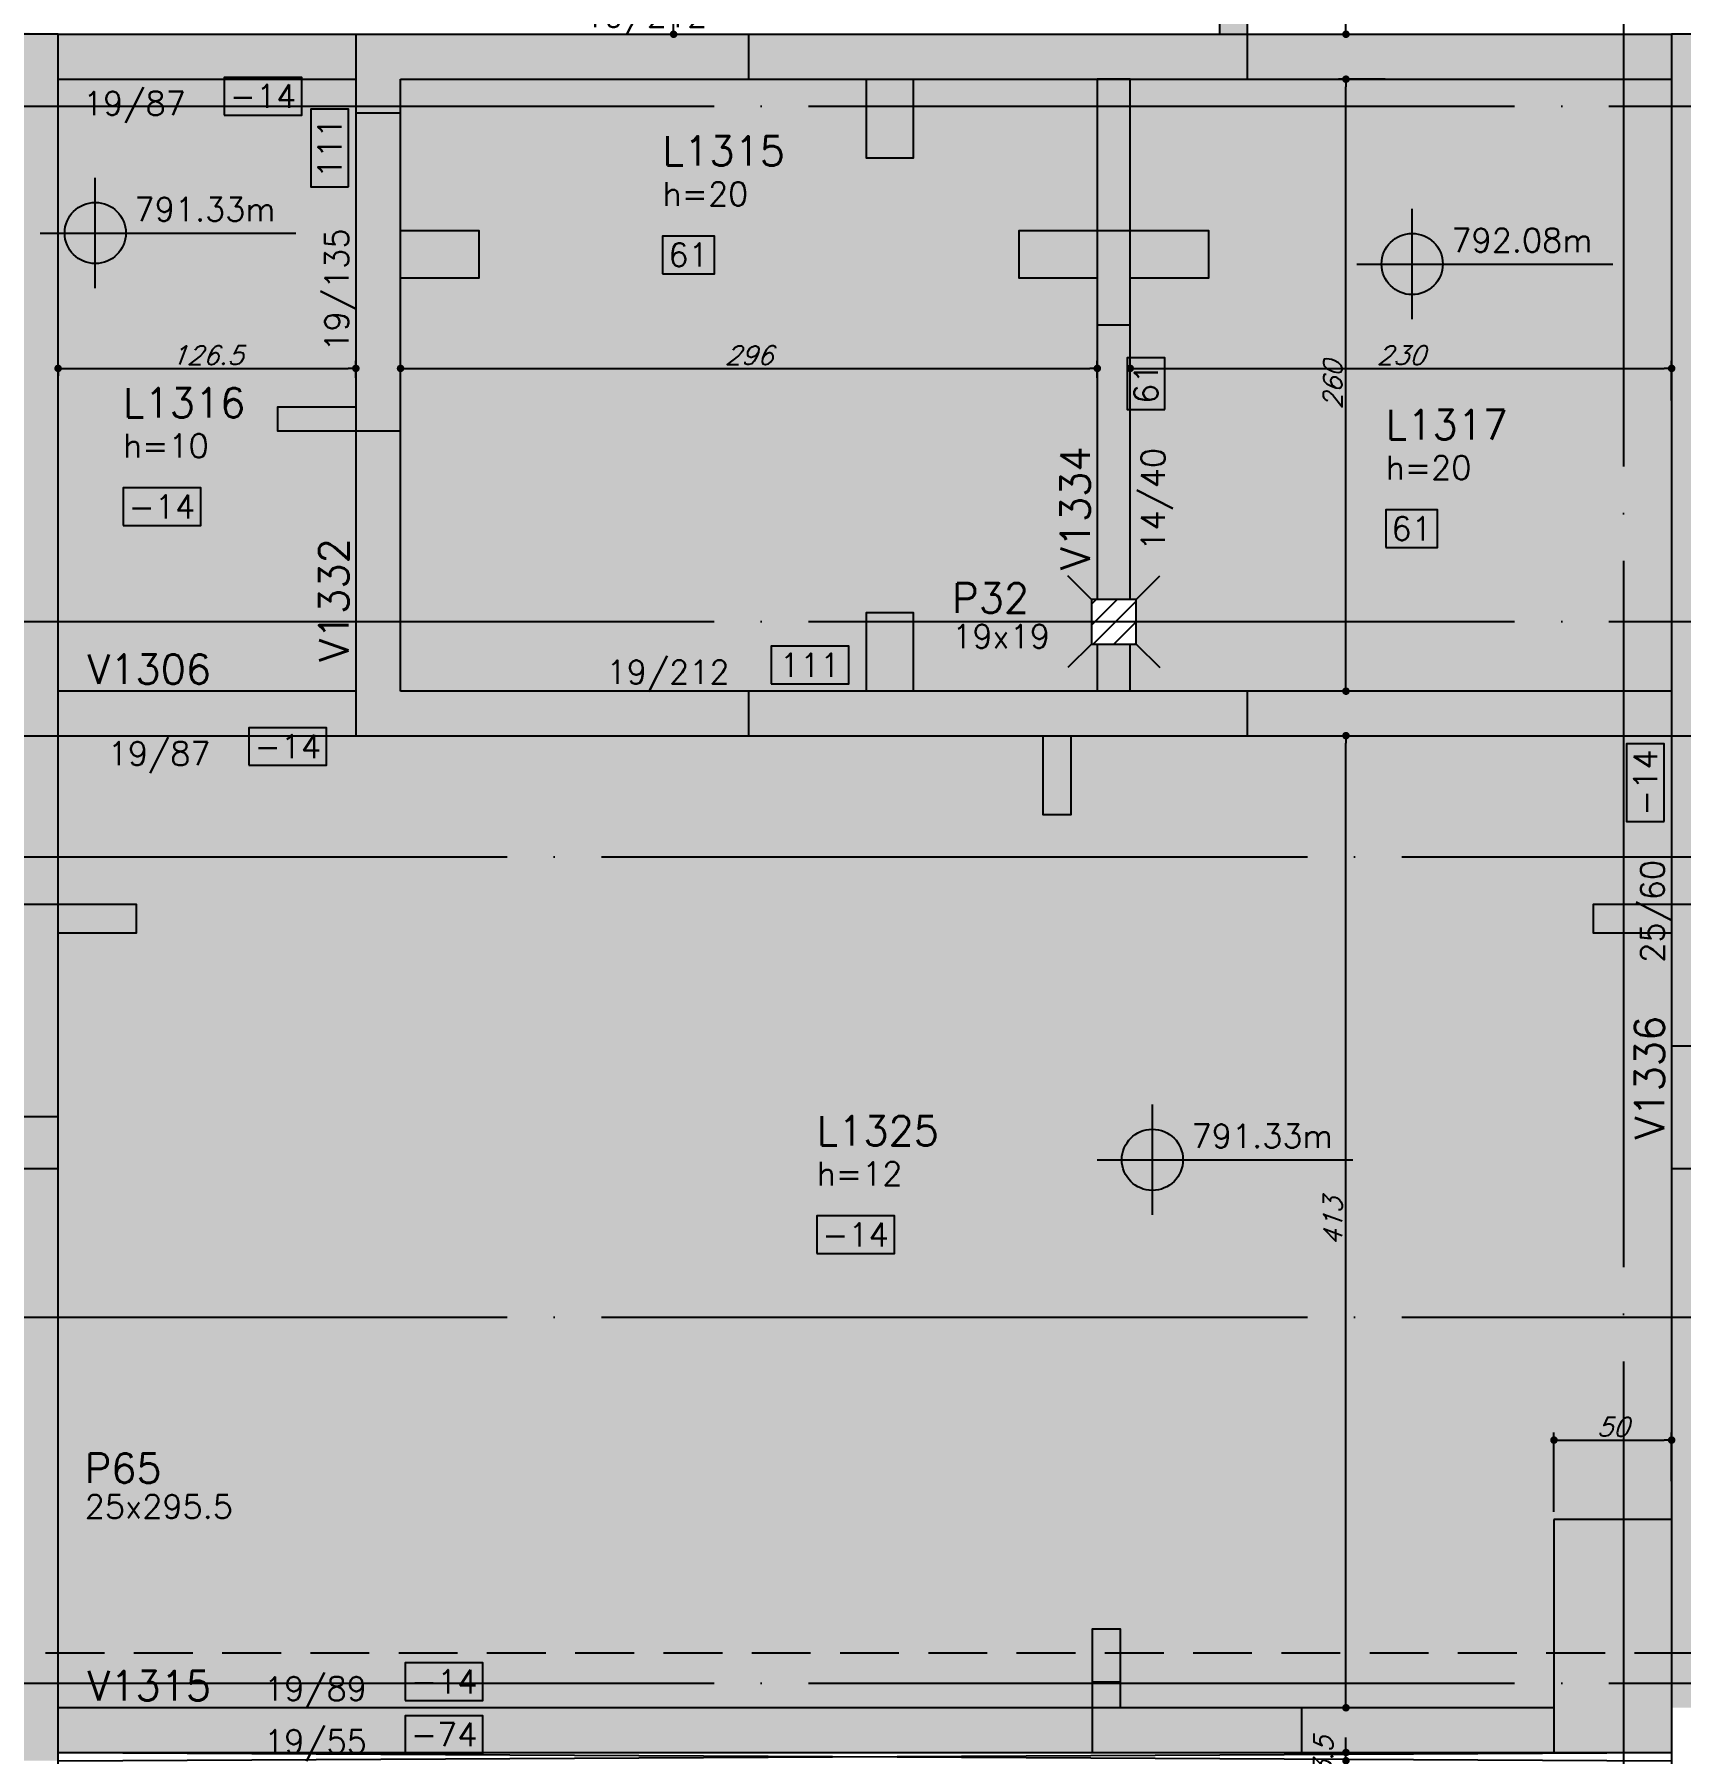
# Model space of a CAD drawing. Extents: x -5051 to 5519, y -2218 to 2282.
# Drawn here: x -1935 to -1235, y 174 to 904 of the extents above; entities that cross this region are included whole.
import ezdxf
from ezdxf.enums import TextEntityAlignment as Align

# ---------------------------------------------------------------- set-up
doc = ezdxf.new("R2010")
doc.units = 0
doc.header["$LTSCALE"] = 50
doc.header["$MEASUREMENT"] = 0
doc.linetypes.add('DASHED', pattern=[0.75, 0.5, -0.25])
doc.linetypes.add('EIXO', pattern=[6.8, 6, -0.4, 0, -0.4])
doc.layers.get('0').update_dxf_attribs({"linetype": 'CONTINUOUS'})
doc.layers.get('DEFPOINTS').update_dxf_attribs({"linetype": 'CONTINUOUS'})
for name, color, linetype in [('F-CORTE', 4, 'CONTINUOUS'), ('F-COTAS', 106, 'CONTINUOUS'), ('F-DESNIVEL-1', 254, 'CONTINUOUS'), ('F-EIXO', 12, 'EIXO'), ('F-LAJES-DIM', 2, 'CONTINUOUS'), ('F-LAJES-NOME', 4, 'CONTINUOUS'), ('F-NÍVEL-PLANTA', 2, 'CONTINUOUS'), ('F-PILARES-DIM', 172, 'CONTINUOUS'), ('F-PILARES-HACH', 174, 'CONTINUOUS'), ('F-PILARES-M', 170, 'CONTINUOUS'), ('F-PILARES-N', 170, 'CONTINUOUS'), ('F-PILARES-NASCE', 4, 'CONTINUOUS'), ('F-PILARES-NOME', 170, 'CONTINUOUS'), ('F-PILARES-S', 170, 'CONTINUOUS'), ('F-SOLIDO-CORTE', 71, 'CONTINUOUS'), ('F-TEXTO', 6, 'CONTINUOUS'), ('F-VIGAS', 3, 'CONTINUOUS'), ('F-VIGAS-DIM', 2, 'CONTINUOUS'), ('F-VIGAS-NOME', 4, 'CONTINUOUS'), ('F-VÃO', 1, 'CONTINUOUS')]:
    doc.layers.add(name, color=color, linetype=linetype)
for name, color, linetype, true_color in [('F-DESNIVEL-2', 7, 'CONTINUOUS', 0xffd1e8), ('F-DESNIVEL-3', 7, 'CONTINUOUS', 0xd5c7ff), ('F-DESNIVEL-6', 7, 'CONTINUOUS', 0xffdebd)]:
    doc.layers.add(name, color=color, linetype=linetype, true_color=true_color)
doc.styles.add('CP-TEXT-INCL', font='simplex.shx', dxfattribs={"oblique": 20})
doc.styles.add('MCP', font='simplex.shx')
doc.styles.add('ROMANS', font='simplex.shx')
doc.dimstyles.new('CP-COTAS-50', dxfattribs={"dimscale": 0.64, "dimtxt": 12.5, "dimasz": 5, "dimexe": 5, "dimexo": 5, "dimgap": 2.5, "dimtad": 1, "dimdec": 1, "dimdsep": 46, "dimtxsty": 'CP-TEXT-INCL', "dimblk1": 'DOT', "dimblk2": 'DOT', "dimsah": 1, "dimcen": 9, "dimclrd": 256, "dimclre": 256, "dimclrt": 256, "dimadec": 0, "dimazin": 0, "dimtfac": 1, "dimtdec": 1, "dimtmove": 2, "dimatfit": 3, "dimldrblk": 'DOT', "dimfxl": 5, "dimtolj": 1, "dimarcsym": 0})

# ---------------------------------------------------------------- blocks, each defined once
blk = doc.blocks.new('*U3')
at = {"layer": 'F-EIXO'}
blk.add_line((0, 0), (7197, 0), dxfattribs=at)
at = {"layer": 'F-TEXTO', "style": 'ROMANS'}
blk.add_attdef('EIXO', text='', height=17.5, dxfattribs=at).set_placement((-28.2072, 0), align=Align.MIDDLE_CENTER)
blk = doc.blocks.new('*U4')
at = {"layer": 'F-EIXO'}
blk.add_line((0, 0), (7285, 0), dxfattribs=at)
at = {"layer": 'F-TEXTO', "style": 'ROMANS'}
blk.add_attdef('EIXO', text='', height=17.5, dxfattribs=at).set_placement((-28.2072, 0), align=Align.MIDDLE_CENTER)
blk = doc.blocks.new('*U7')
at = {"layer": 'F-EIXO'}
blk.add_line((0, 0), (0, -2495.78), dxfattribs=at)
at = {"layer": 'F-TEXTO', "style": 'ROMANS'}
blk.add_attdef('EIXO', text='', height=17.5, rotation=360, dxfattribs=at).set_placement((0, 28.21), align=Align.MIDDLE_CENTER)
blk = doc.blocks.new('*U9')
at = {"layer": 'F-LAJES-DIM', "color": 1}
blk.add_lwpolyline([(0, 0), (33, 0), (33, 16), (0, 16)], close=True, dxfattribs=at)
at = {"layer": 'F-LAJES-DIM', "style": 'MCP'}
blk.add_attdef('DIM', text='', height=10, dxfattribs=at).set_placement((16.5, 8), align=Align.MIDDLE_CENTER)
blk = doc.blocks.new('*U12')
at = {"layer": 'F-VIGAS-DIM', "color": 1}
blk.add_lwpolyline([(0, 0), (33, 0), (33, 16), (0, 16)], close=True, dxfattribs=at)
at = {"layer": 'F-VIGAS-DIM', "style": 'MCP'}
blk.add_attdef('DIM', text='', height=10, dxfattribs=at).set_placement((16.5, 8), align=Align.MIDDLE_CENTER)
blk = doc.blocks.new('Nível - Planta')
at = {"layer": 'F-NÍVEL-PLANTA'}
h = blk.add_hatch(color=71, dxfattribs=at)
h.paths.add_polyline_path([(0, 0), (0, 0.26, 0.414214), (-0.26, 0)])
h.paths.add_polyline_path([(0.26, 0), (0, 0), (0, -0.26, 0.414214)])
for p, q in [((0, -0.469), (0, 0.469)), ((-0.469, 0), (1.704, 0))]:
    blk.add_line(p, q, dxfattribs=at)
blk.add_circle((0, 0), 0.26, dxfattribs=at)
at = {"layer": 'F-TEXTO', "color": 3, "style": 'MCP'}
blk.add_attdef('NÍVEL', (0.333, 0.102), '', height=0.2, dxfattribs=at)
blk = doc.blocks.new('_DOT')
at = {"color": 0, "linetype": 'ByBlock'}
blk.add_line((-0.5, 0), (-1, 0), dxfattribs=at)
at = {"color": 0, "linetype": 'ByBlock', "const_width": 0.5}
blk.add_lwpolyline([(-0.25, 0, 1), (0.25, 0, 1)], format="xyb", close=True, dxfattribs=at)
blk = doc.blocks.new('*D83')
at = {"layer": 'DEFPOINTS', "color": 0, "linetype": 'Continuous', "transparency": 16777216}
for p in [(-1377.36, 174.5), (-1377.36, 174.5), (-1377.36, 171)]:
    blk.add_point(p, dxfattribs=at)
at = {"layer": 'F-COTAS', "linetype": 'Continuous', "lineweight": -2, "transparency": 16777216}
for p, q in [((-1377.36, 177.7), (-1377.36, 180.9)), ((-1377.36, 171), (-1377.36, 174.5)), ((-1377.36, 167.8), (-1377.36, 164.6))]:
    blk.add_line(p, q, dxfattribs=at)
at = {"layer": 'F-COTAS', "linetype": 'Continuous', "lineweight": -2, "transparency": 16777216, "xscale": 3.2, "yscale": 3.2, "zscale": 3.2}
for p, rotation in [((-1377.36, 174.5), 270), ((-1377.36, 171), 90)]:
    blk.add_blockref('_DOT', p, dxfattribs=dict(at, rotation=rotation))
at = {"layer": 'F-COTAS', "linetype": 'Continuous', "transparency": 16777216, "insert": (-1386.96, 172.75), "char_height": 8, "attachment_point": 5, "rotation": 90, "style": 'CP-TEXT-INCL'}
blk.add_mtext('\\A1;3.5', dxfattribs=at)
blk = doc.blocks.new('*D84')
at = {"layer": 'DEFPOINTS', "color": 0, "linetype": 'Continuous', "transparency": 16777216}
for p in [(-1377.36, 606.5), (-1377.36, 606.5), (-1377.36, 193.5)]:
    blk.add_point(p, dxfattribs=at)
at = {"layer": 'F-COTAS', "linetype": 'Continuous', "lineweight": -2, "transparency": 16777216}
blk.add_line((-1377.36, 196.7), (-1377.36, 603.3), dxfattribs=at)
at = {"layer": 'F-COTAS', "linetype": 'Continuous', "lineweight": -2, "transparency": 16777216, "xscale": 3.2, "yscale": 3.2, "zscale": 3.2}
for p, rotation in [((-1377.36, 606.5), 90), ((-1377.36, 193.5), 270)]:
    blk.add_blockref('_DOT', p, dxfattribs=dict(at, rotation=rotation))
at = {"layer": 'F-COTAS', "linetype": 'Continuous', "transparency": 16777216, "insert": (-1382.96, 400), "char_height": 8, "attachment_point": 5, "rotation": 90, "style": 'CP-TEXT-INCL'}
blk.add_mtext('\\A1;413', dxfattribs=at)
blk = doc.blocks.new('*D85')
at = {"layer": 'DEFPOINTS', "color": 0, "linetype": 'Continuous', "transparency": 16777216}
for p in [(-1377.36, 1333.5), (-1377.36, 1333.5), (-1377.36, 904.5)]:
    blk.add_point(p, dxfattribs=at)
at = {"layer": 'F-COTAS', "linetype": 'Continuous', "lineweight": -2, "transparency": 16777216}
blk.add_line((-1377.36, 907.7), (-1377.36, 1330.3), dxfattribs=at)
at = {"layer": 'F-COTAS', "linetype": 'Continuous', "lineweight": -2, "transparency": 16777216, "xscale": 3.2, "yscale": 3.2, "zscale": 3.2}
for p, rotation in [((-1377.36, 1333.5), 90), ((-1377.36, 904.5), 270)]:
    blk.add_blockref('_DOT', p, dxfattribs=dict(at, rotation=rotation))
at = {"layer": 'F-COTAS', "linetype": 'Continuous', "transparency": 16777216, "insert": (-1382.96, 1119), "char_height": 8, "attachment_point": 5, "rotation": 90, "style": 'CP-TEXT-INCL'}
blk.add_mtext('\\A1;429', dxfattribs=at)
blk = doc.blocks.new('*D88')
at = {"layer": 'DEFPOINTS', "color": 0, "linetype": 'Continuous', "transparency": 16777216}
for p in [(-1663, 1324.5), (-1663, 1324.5), (-1663, 904.5)]:
    blk.add_point(p, dxfattribs=at)
at = {"layer": 'F-COTAS', "linetype": 'Continuous', "lineweight": -2, "transparency": 16777216}
blk.add_line((-1663, 907.7), (-1663, 1321.3), dxfattribs=at)
at = {"layer": 'F-COTAS', "linetype": 'Continuous', "lineweight": -2, "transparency": 16777216, "xscale": 3.2, "yscale": 3.2, "zscale": 3.2}
for p, rotation in [((-1663, 1324.5), 90), ((-1663, 904.5), 270)]:
    blk.add_blockref('_DOT', p, dxfattribs=dict(at, rotation=rotation))
at = {"layer": 'F-COTAS', "linetype": 'Continuous', "transparency": 16777216, "insert": (-1668.6, 1114.5), "char_height": 8, "attachment_point": 5, "rotation": 90, "style": 'CP-TEXT-INCL'}
blk.add_mtext('\\A1;420', dxfattribs=at)
blk = doc.blocks.new('*D201')
at = {"layer": 'DEFPOINTS', "color": 0, "linetype": 'Continuous', "transparency": 16777216}
for p in [(-1239, 307.22), (-1239, 286.57), (-1288.99, 273.56)]:
    blk.add_point(p, dxfattribs=at)
at = {"layer": 'F-COTAS', "linetype": 'Continuous', "lineweight": -2, "transparency": 16777216}
for p, q in [((-1288.99, 276.76), (-1288.99, 310.42)), ((-1285.79, 307.22), (-1242.2, 307.22)), ((-1239, 289.77), (-1239, 310.42))]:
    blk.add_line(p, q, dxfattribs=at)
at = {"layer": 'F-COTAS', "linetype": 'Continuous', "lineweight": -2, "transparency": 16777216, "xscale": 3.2, "yscale": 3.2, "zscale": 3.2, "rotation": 180}
blk.add_blockref('_DOT', (-1288.99, 307.22), dxfattribs=at)
at = {"layer": 'F-COTAS', "linetype": 'Continuous', "lineweight": -2, "transparency": 16777216, "xscale": 3.2, "yscale": 3.2, "zscale": 3.2}
blk.add_blockref('_DOT', (-1239, 307.22), dxfattribs=at)
at = {"layer": 'F-COTAS', "linetype": 'Continuous', "transparency": 16777216, "insert": (-1264, 312.82), "char_height": 8, "attachment_point": 5, "style": 'CP-TEXT-INCL'}
blk.add_mtext('\\A1;50', dxfattribs=at)
blk = doc.blocks.new('*U10')
at = {"layer": 'F-LAJES-DIM', "color": 1}
blk.add_lwpolyline([(0, 0), (22, 0), (22, 16), (0, 16)], close=True, dxfattribs=at)
at = {"layer": 'F-LAJES-DIM', "style": 'MCP'}
blk.add_attdef('DIM', text='', height=10, dxfattribs=at).set_placement((11, 8), align=Align.MIDDLE_CENTER)
blk = doc.blocks.new('*U13')
at = {"layer": 'F-VIGAS-DIM', "color": 1}
blk.add_lwpolyline([(0, 0), (22, 0), (22, 16), (0, 16)], close=True, dxfattribs=at)
at = {"layer": 'F-VIGAS-DIM', "style": 'MCP'}
blk.add_attdef('DIM', text='', height=10, dxfattribs=at).set_placement((11, 8), align=Align.MIDDLE_CENTER)
blk = doc.blocks.new('*D276')
at = {"layer": 'DEFPOINTS', "color": 0, "linetype": 'Continuous', "transparency": 16777216}
for p in [(-1377.36, 885.4), (-1357.55, 885.4), (-1357.55, 625.4)]:
    blk.add_point(p, dxfattribs=at)
at = {"layer": 'F-COTAS', "linetype": 'Continuous', "lineweight": -2, "transparency": 16777216}
for p, q in [((-1360.75, 885.4), (-1380.56, 885.4)), ((-1377.36, 628.6), (-1377.36, 882.2)), ((-1360.75, 625.4), (-1380.56, 625.4))]:
    blk.add_line(p, q, dxfattribs=at)
at = {"layer": 'F-COTAS', "linetype": 'Continuous', "lineweight": -2, "transparency": 16777216, "xscale": 3.2, "yscale": 3.2, "zscale": 3.2}
for p, rotation in [((-1377.36, 885.4), 90), ((-1377.36, 625.4), 270)]:
    blk.add_blockref('_DOT', p, dxfattribs=dict(at, rotation=rotation))
at = {"layer": 'F-COTAS', "linetype": 'Continuous', "transparency": 16777216, "insert": (-1382.96, 755.4), "char_height": 8, "attachment_point": 5, "rotation": 90, "style": 'CP-TEXT-INCL'}
blk.add_mtext('\\A1;260', dxfattribs=at)
blk = doc.blocks.new('*D277')
at = {"layer": 'DEFPOINTS', "color": 0, "linetype": 'Continuous', "transparency": 16777216}
for p in [(-1924.5, 764.75), (-1798, 762.54), (-1798, 755.37)]:
    blk.add_point(p, dxfattribs=at)
at = {"layer": 'F-COTAS', "linetype": 'Continuous', "lineweight": -2, "transparency": 16777216}
for p, q in [((-1924.5, 761.55), (-1924.5, 759.34)), ((-1921.3, 762.54), (-1801.2, 762.54)), ((-1798, 758.57), (-1798, 765.74))]:
    blk.add_line(p, q, dxfattribs=at)
at = {"layer": 'F-COTAS', "linetype": 'Continuous', "lineweight": -2, "transparency": 16777216, "xscale": 3.2, "yscale": 3.2, "zscale": 3.2, "rotation": 180}
blk.add_blockref('_DOT', (-1924.5, 762.54), dxfattribs=at)
at = {"layer": 'F-COTAS', "linetype": 'Continuous', "lineweight": -2, "transparency": 16777216, "xscale": 3.2, "yscale": 3.2, "zscale": 3.2}
blk.add_blockref('_DOT', (-1798, 762.54), dxfattribs=at)
at = {"layer": 'F-COTAS', "linetype": 'Continuous', "transparency": 16777216, "insert": (-1861.25, 768.14), "char_height": 8, "attachment_point": 5, "style": 'CP-TEXT-INCL'}
blk.add_mtext('\\A1;126.5', dxfattribs=at)
blk = doc.blocks.new('*D278')
at = {"layer": 'DEFPOINTS', "color": 0, "linetype": 'Continuous', "transparency": 16777216}
for p in [(-1483, 762.54), (-1779, 755.4), (-1483, 755.4)]:
    blk.add_point(p, dxfattribs=at)
at = {"layer": 'F-COTAS', "linetype": 'Continuous', "lineweight": -2, "transparency": 16777216}
for p, q in [((-1779, 758.6), (-1779, 765.74)), ((-1775.8, 762.54), (-1486.2, 762.54)), ((-1483, 758.6), (-1483, 765.74))]:
    blk.add_line(p, q, dxfattribs=at)
at = {"layer": 'F-COTAS', "linetype": 'Continuous', "lineweight": -2, "transparency": 16777216, "xscale": 3.2, "yscale": 3.2, "zscale": 3.2, "rotation": 180}
blk.add_blockref('_DOT', (-1779, 762.54), dxfattribs=at)
at = {"layer": 'F-COTAS', "linetype": 'Continuous', "lineweight": -2, "transparency": 16777216, "xscale": 3.2, "yscale": 3.2, "zscale": 3.2}
blk.add_blockref('_DOT', (-1483, 762.54), dxfattribs=at)
at = {"layer": 'F-COTAS', "linetype": 'Continuous', "transparency": 16777216, "insert": (-1631, 768.14), "char_height": 8, "attachment_point": 5, "style": 'CP-TEXT-INCL'}
blk.add_mtext('\\A1;296', dxfattribs=at)
blk = doc.blocks.new('*D279')
at = {"layer": 'DEFPOINTS', "color": 0, "linetype": 'Continuous', "transparency": 16777216}
for p in [(-1239, 762.54), (-1469, 745.65), (-1239, 745.65)]:
    blk.add_point(p, dxfattribs=at)
at = {"layer": 'F-COTAS', "linetype": 'Continuous', "lineweight": -2, "transparency": 16777216}
for p, q in [((-1469, 748.85), (-1469, 765.74)), ((-1465.8, 762.54), (-1242.2, 762.54)), ((-1239, 748.85), (-1239, 765.74))]:
    blk.add_line(p, q, dxfattribs=at)
at = {"layer": 'F-COTAS', "linetype": 'Continuous', "lineweight": -2, "transparency": 16777216, "xscale": 3.2, "yscale": 3.2, "zscale": 3.2, "rotation": 180}
blk.add_blockref('_DOT', (-1469, 762.54), dxfattribs=at)
at = {"layer": 'F-COTAS', "linetype": 'Continuous', "lineweight": -2, "transparency": 16777216, "xscale": 3.2, "yscale": 3.2, "zscale": 3.2}
blk.add_blockref('_DOT', (-1239, 762.54), dxfattribs=at)
at = {"layer": 'F-COTAS', "linetype": 'Continuous', "transparency": 16777216, "insert": (-1354, 768.14), "char_height": 8, "attachment_point": 5, "style": 'CP-TEXT-INCL'}
blk.add_mtext('\\A1;230', dxfattribs=at)

msp = doc.modelspace()

# ---------------------------------------------------------------- hatches: boundary and pattern name
at = {"layer": 'F-DESNIVEL-3', "linetype": 'Continuous'}
h = msp.add_hatch(color=256, dxfattribs=at)
h.paths.add_polyline_path([(-1949.5, 127), (-1924.5, 127), (-1924.5, 422.5), (-1949.5, 422.5)], flags=16)
h.paths.add_polyline_path([(-1949.5, 131), (-1924.5, 131), (-1924.5, 171), (-1949.5, 171)], flags=0)
at = {"layer": 'F-DESNIVEL-6', "linetype": 'Continuous'}
h = msp.add_hatch(color=256, dxfattribs=at)
h.paths.add_polyline_path([(-1239, 127), (-1214, 127), (-1214, 422.5), (-1239, 422.5)], flags=16)
h.paths.add_polyline_path([(-1239, 153.5), (-1214, 153.5), (-1214, 193.5), (-1239, 193.5)], flags=0)
h.paths.add_polyline_path([(-1217, 194.5), (-1214, 194.5), (-1214, 213.5), (-1217, 213.5)], flags=0)
at = {"layer": 'F-PILARES-HACH', "linetype": 'Continuous'}
h = msp.add_hatch(dxfattribs=at)
h.set_pattern_fill('ANSI31', color=256, scale=50, style=0)
h.paths.add_polyline_path([(-1485.5, 645.4), (-1466.5, 645.4), (-1466.5, 664.4), (-1485.5, 664.4)])
at = {"layer": 'F-SOLIDO-CORTE', "linetype": 'Continuous'}
for points in [[(-1631.158, 885.4), (-1581.158, 885.4), (-1581.158, 852.05), (-1561.158, 852.05), (-1561.158, 885.4), (-1419.158, 885.4), (-1419.158, 937.75), (-1431.158, 937.75), (-1431.158, 904.4), (-1631.158, 904.4)], [(-1798, 871.009), (-1798, 746.009), (-1831.35, 746.009), (-1831.35, 736.009), (-1779, 736.009), (-1779, 801.009), (-1745.65, 801.009), (-1745.65, 821.009), (-1779, 821.009), (-1779, 871.009)], [(-1483, 781.009), (-1469, 781.009), (-1469, 801.009), (-1435.65, 801.009), (-1435.65, 821.009), (-1483, 821.009), (-1516.35, 821.009), (-1516.35, 801.009), (-1483, 801.009)], [(-1631.158, 606.4), (-1506.158, 606.4), (-1506.158, 573.05), (-1494.158, 573.05), (-1494.158, 606.4), (-1419.158, 606.4), (-1419.158, 625.4), (-1561.158, 625.4), (-1561.158, 658.75), (-1581.158, 658.75), (-1581.158, 625.4), (-1631.158, 625.4)], [(-1949.5, 534.769), (-1949.5, 459.769), (-1982.85, 459.769), (-1982.85, 444.769), (-1924.5, 444.769), (-1924.5, 522.769), (-1891.15, 522.769), (-1891.15, 534.769)], [(-1239, 474.769), (-1214, 474.769), (-1214, 522.769), (-1180.65, 522.769), (-1180.65, 534.769), (-1239, 534.769), (-1272.35, 534.769), (-1272.35, 522.769), (-1239, 522.769)], [(-1485.12, 174.5), (-1396.12, 174.5), (-1396.12, 193.5), (-1473.12, 193.5), (-1473.12, 226.85), (-1485.12, 226.85)], [(-1485.12, 174.5), (-1396.12, 174.5), (-1396.12, 193.5), (-1473.12, 193.5), (-1473.12, 204.35), (-1485.12, 204.35)]]:
    msp.add_hatch(color=256, dxfattribs=at).paths.add_polyline_path(points, flags=16)

# ---------------------------------------------------------------- linework, layer by layer
at = {"color": 4, "linetype": 'DASHED'}
msp.add_lwpolyline([(-3279.785, 216.785), (-828.215, 216.785, -0.4142136), (-728.215, 116.785), (-728.215, -155.285, -0.4142136), (-828.215, -255.285), (-3279.785, -255.285, -0.4142136), (-3379.785, -155.285), (-3379.785, 116.785, -0.4142136)], format="xyb", close=True, dxfattribs=at)
at = {"layer": 'F-CORTE', "linetype": 'Continuous'}
for points in [[(-1431.158, 937.75), (-1431.158, 904.4), (-1631.158, 904.4), (-1631.158, 885.4), (-1581.158, 885.4), (-1581.158, 852.05)], [(-1561.158, 852.05), (-1561.158, 885.4), (-1419.158, 885.4), (-1419.158, 937.75)], [(-1745.65, 821.009), (-1779, 821.009), (-1779, 871.009), (-1798, 871.009), (-1798, 746.009), (-1831.35, 746.009)], [(-1435.65, 821.009), (-1483, 821.009), (-1516.35, 821.009)], [(-1831.35, 736.009), (-1779, 736.009), (-1779, 801.009), (-1745.65, 801.009)], [(-1516.35, 801.009), (-1483, 801.009), (-1483, 781.009), (-1469, 781.009), (-1469, 801.009), (-1435.65, 801.009)], [(-1581.158, 658.75), (-1581.158, 625.4), (-1631.158, 625.4), (-1631.158, 606.4), (-1506.158, 606.4), (-1506.158, 573.05)], [(-1494.158, 573.05), (-1494.158, 606.4), (-1419.158, 606.4), (-1419.158, 625.4), (-1561.158, 625.4), (-1561.158, 658.75)], [(-1891.15, 534.769), (-1949.5, 534.769), (-1949.5, 459.769), (-1982.85, 459.769)], [(-1180.65, 534.769), (-1239, 534.769), (-1272.35, 534.769)], [(-1982.85, 444.769), (-1924.5, 444.769), (-1924.5, 522.769), (-1891.15, 522.769)], [(-1272.35, 522.769), (-1239, 522.769), (-1239, 474.769), (-1214, 474.769), (-1214, 522.769), (-1180.65, 522.769)], [(-1485.12, 226.85), (-1485.12, 174.5), (-1396.12, 174.5), (-1396.12, 193.5), (-1473.12, 193.5), (-1473.12, 226.85)], [(-1485.12, 204.35), (-1485.12, 174.5), (-1396.12, 174.5), (-1396.12, 193.5), (-1473.12, 193.5), (-1473.12, 204.35)]]:
    msp.add_lwpolyline(points, dxfattribs=at)
at = {"layer": 'F-DESNIVEL-1'}
for points in [[(-1798, 885.4), (-1595.5, 885.4), (-1595.5, 904.4)], [(-1798, 885.4), (-1595.5, 904.4), (-1798, 904.4)], [(-1798, 885.4), (-1798, 904.4), (-1798, 885.4)], [(-1595.5, 885.4), (-1476, 885.4), (-1476, 904.4)], [(-1595.5, 885.4), (-1476, 904.4), (-1595.5, 904.4)], [(-1595.5, 885.4), (-1595.5, 904.4), (-1595.5, 885.4)], [(-1476, 885.4), (-1239.1, 885.4), (-1239.1, 904.4)], [(-1476, 885.4), (-1239.1, 904.4), (-1476, 904.4)], [(-1476, 885.4), (-1476, 904.4), (-1476, 885.4)], [(-1779, 625.4), (-1779, 885.4), (-1798, 885.4)], [(-1779, 625.4), (-1798, 885.4), (-1798, 625.4)], [(-1798, 606.4), (-1476, 606.4), (-1476, 625.4)], [(-1798, 606.4), (-1476, 625.4), (-1798, 625.4)], [(-1798, 606.4), (-1798, 625.4), (-1798, 606.4)], [(-1779, 625.4), (-1798, 625.4), (-1779, 625.4)], [(-1476, 606.4), (-1239.1, 606.4), (-1239.1, 625.4)], [(-1476, 606.4), (-1239.1, 625.4), (-1476, 625.4)], [(-1476, 606.4), (-1476, 625.4), (-1476, 606.4)]]:
    msp.add_solid(points, dxfattribs=at)
at = {"layer": 'F-DESNIVEL-2'}
for points in [[(-1779, 625.4), (-1483, 625.4), (-1779, 885.4)], [(-1779, 625.4), (-1779, 885.4), (-1779, 625.4)], [(-1483, 625.4), (-1595.5, 885.4), (-1779, 885.4)], [(-1483, 625.4), (-1779, 885.4), (-1483, 625.4)], [(-1483, 885.4), (-1595.5, 885.4), (-1485.5, 664.4)], [(-1485.5, 664.4), (-1595.5, 885.4), (-1485.5, 645.4)], [(-1595.5, 885.4), (-1483, 625.4), (-1485.5, 645.4)], [(-1595.5, 885.4), (-1485.5, 645.4), (-1595.5, 885.4)], [(-1483, 664.4), (-1483, 885.4), (-1485.5, 664.4)], [(-1483, 885.4), (-1485.5, 664.4), (-1483, 885.4)], [(-1469, 664.4), (-1469, 885.4), (-1483, 885.4)], [(-1469, 664.4), (-1483, 885.4), (-1483, 664.4)], [(-1466.5, 664.4), (-1239, 885.4), (-1469, 885.4)], [(-1466.5, 664.4), (-1469, 885.4), (-1466.5, 664.4)], [(-1469, 885.4), (-1469, 664.4), (-1466.5, 664.4)], [(-1469, 885.4), (-1466.5, 664.4), (-1469, 885.4)], [(-1239, 625.4), (-1239, 885.4), (-1466.5, 664.4)], [(-1483, 664.4), (-1485.5, 664.4), (-1483, 664.4)], [(-1485.5, 664.4), (-1485.5, 645.4), (-1485.5, 664.4)], [(-1469, 664.4), (-1483, 664.4), (-1469, 664.4)], [(-1466.5, 645.4), (-1239, 625.4), (-1466.5, 664.4)], [(-1466.5, 645.4), (-1466.5, 664.4), (-1466.5, 645.4)], [(-1239, 625.4), (-1466.5, 664.4), (-1239, 625.4)], [(-1485.5, 645.4), (-1483, 625.4), (-1483, 645.4)], [(-1485.5, 645.4), (-1483, 645.4), (-1485.5, 645.4)], [(-1469, 625.4), (-1469, 645.4), (-1483, 645.4)], [(-1469, 625.4), (-1483, 645.4), (-1483, 625.4)], [(-1469, 645.4), (-1469, 625.4), (-1466.5, 645.4)], [(-1469, 645.4), (-1466.5, 645.4), (-1469, 645.4)], [(-1469, 625.4), (-1239, 625.4), (-1466.5, 645.4)], [(-1469, 625.4), (-1466.5, 645.4), (-1469, 625.4)], [(-1469, 625.4), (-1483, 625.4), (-1469, 625.4)]]:
    msp.add_solid(points, dxfattribs=at)
at = {"layer": 'F-DESNIVEL-2', "linetype": 'Continuous'}
msp.add_solid([(-1239, 885.5), (-1239, 625.5), (-1239, 885.5)], dxfattribs=at)
at = {"layer": 'F-DESNIVEL-3', "linetype": 'Continuous'}
for points in [[(-1924.4, 904.4), (-1949.427, 905.859), (-1924.5, 606.5), (-1949.5, 606.5)], [(-1214, 904.5), (-1239, 904.4), (-1214, 606.4), (-1242.125, 603)], [(-1949.5, 422.6), (-1924.5, 422.6), (-1924.5, 606.4)], [(-1949.5, 422.6), (-1924.5, 606.4), (-1949.5, 606.4)], [(-1788.5, 606.5), (-1924.5, 606.5), (-1289, 193.5)], [(-1924.5, 606.5), (-1924.5, 422.5), (-1289, 193.5)], [(-1924.5, 606.5), (-1289, 193.5), (-1924.5, 606.5)], [(-1788.5, 606.5), (-1289, 193.5), (-1476, 606.5)], [(-1788.5, 606.5), (-1289, 193.5), (-1788.5, 606.5)], [(-1289, 193.5), (-1289, 273.5), (-1476, 606.5)], [(-1289, 193.5), (-1476, 606.5), (-1289, 193.5)], [(-1476, 606.5), (-1289, 273.5), (-1239, 606.5)], [(-1289, 273.5), (-1239, 273.5), (-1239, 606.5)], [(-1289, 273.5), (-1239, 606.5), (-1289, 273.5)], [(-1239, 606.5), (-1239, 273.5), (-1239, 422.5)], [(-1239, 606.5), (-1239, 422.5), (-1239, 606.5)], [(-1239, 422.6), (-1214, 422.6), (-1214, 606.4)], [(-1239, 422.6), (-1214, 606.4), (-1239, 606.4)], [(-1239, 422.6), (-1239, 606.4), (-1239, 422.6)], [(-1924.5, 422.5), (-1924.5, 193.5), (-1289, 193.5)], [(-1924.5, 422.5), (-1289, 193.5), (-1924.5, 422.5)], [(-1289, 174.5), (-1239.1, 174.5), (-1239.1, 273.5)], [(-1289, 174.5), (-1239.1, 273.5), (-1289, 273.5)], [(-1289, 174.5), (-1289, 273.5), (-1289, 174.5)], [(-1924.4, 193.5), (-1924.4, 174.5), (-1239.1, 174.5)], [(-1924.4, 193.5), (-1239.1, 174.5), (-1239.1, 193.5)], [(-1924.4, 193.5), (-1239.1, 193.5), (-1924.4, 193.5)]]:
    msp.add_solid(points, dxfattribs=at)
at = {"layer": 'F-DESNIVEL-3'}
for points in [[(-1798, 885.4), (-1798, 904.4), (-1924.4, 904.4)], [(-1798, 885.4), (-1924.4, 904.4), (-1924.4, 885.4)], [(-1586, 904.4), (-1605, 904.4), (-1586, 904.4)], [(-1798, 885.4), (-1924.5, 885.4), (-1924.5, 625.4)], [(-1798, 885.4), (-1924.5, 625.4), (-1798, 885.4)], [(-1798, 885.4), (-1924.5, 625.4), (-1798, 625.4)], [(-1788.5, 885.4), (-1924.4, 885.4), (-1788.5, 885.4)], [(-1798, 885.4), (-1798, 625.4), (-1798, 885.4)], [(-1798, 606.4), (-1798, 625.4), (-1924.4, 625.4)], [(-1798, 606.4), (-1924.4, 625.4), (-1924.4, 606.4)], [(-1788.5, 606.4), (-1924.4, 606.4), (-1788.5, 606.4)], [(-1788.5, 606.4), (-1476, 606.4), (-1788.5, 606.4)], [(-1476, 606.4), (-1239, 606.4), (-1476, 606.4)]]:
    msp.add_solid(points, dxfattribs=at)
at = {"layer": 'F-PILARES-M', "linetype": 'Continuous'}
for points in [[(-1949.5, 127), (-1924.5, 127), (-1924.5, 422.5), (-1949.5, 422.5), (-1949.5, 127)], [(-1239, 127), (-1214, 127), (-1214, 422.5), (-1239, 422.5), (-1239, 127)]]:
    msp.add_lwpolyline(points, dxfattribs=at)
at = {"layer": 'F-PILARES-N'}
msp.add_lwpolyline([(-1485.5, 645.4), (-1466.5, 645.4), (-1466.5, 664.4), (-1485.5, 664.4), (-1485.5, 645.4)], dxfattribs=at)
at = {"layer": 'F-PILARES-NASCE'}
for p, q in [((-1485.5, 664.4), (-1495.5, 674.4)), ((-1466.5, 664.4), (-1456.5, 674.4)), ((-1485.5, 645.4), (-1495.5, 635.4)), ((-1466.5, 645.4), (-1456.5, 635.4))]:
    msp.add_line(p, q, dxfattribs=at)
at = {"layer": 'F-PILARES-S', "linetype": 'Continuous'}
for points in [[(-1949.5, 606.5), (-1924.5, 606.5), (-1924.5, 904.5), (-1949.5, 904.5), (-1949.5, 606.5)], [(-1239, 606.5), (-1214, 606.5), (-1214, 904.5), (-1239, 904.5), (-1239, 606.5)]]:
    msp.add_lwpolyline(points, dxfattribs=at)
at = {"layer": 'F-SOLIDO-CORTE'}
for points in [[(-1631.158, 885.4), (-1581.158, 885.4), (-1581.158, 852.05), (-1561.158, 852.05), (-1561.158, 885.4), (-1419.158, 885.4), (-1419.158, 937.75), (-1431.158, 937.75), (-1431.158, 904.4), (-1631.158, 904.4), (-1631.158, 885.4)], [(-1798, 871.009), (-1798, 746.009), (-1831.35, 746.009), (-1831.35, 736.009), (-1779, 736.009), (-1779, 801.009), (-1745.65, 801.009), (-1745.65, 821.009), (-1779, 821.009), (-1779, 871.009), (-1798, 871.009)], [(-1483, 781.009), (-1469, 781.009), (-1469, 801.009), (-1435.65, 801.009), (-1435.65, 821.009), (-1483, 821.009), (-1516.35, 821.009), (-1516.35, 801.009), (-1483, 801.009), (-1483, 781.009)], [(-1631.158, 606.4), (-1506.158, 606.4), (-1506.158, 573.05), (-1494.158, 573.05), (-1494.158, 606.4), (-1419.158, 606.4), (-1419.158, 625.4), (-1561.158, 625.4), (-1561.158, 658.75), (-1581.158, 658.75), (-1581.158, 625.4), (-1631.158, 625.4), (-1631.158, 606.4)]]:
    msp.add_lwpolyline(points, dxfattribs=at)
at = {"layer": 'F-SOLIDO-CORTE', "linetype": 'Continuous'}
for points in [[(-1949.5, 534.769), (-1949.5, 459.769), (-1982.85, 459.769), (-1982.85, 444.769), (-1924.5, 444.769), (-1924.5, 522.769), (-1891.15, 522.769), (-1891.15, 534.769), (-1949.5, 534.769)], [(-1239, 474.769), (-1214, 474.769), (-1214, 522.769), (-1180.65, 522.769), (-1180.65, 534.769), (-1239, 534.769), (-1272.35, 534.769), (-1272.35, 522.769), (-1239, 522.769), (-1239, 474.769)], [(-1485.12, 174.5), (-1396.12, 174.5), (-1396.12, 193.5), (-1473.12, 193.5), (-1473.12, 226.85), (-1485.12, 226.85), (-1485.12, 174.5)], [(-1485.12, 174.5), (-1396.12, 174.5), (-1396.12, 193.5), (-1473.12, 193.5), (-1473.12, 204.35), (-1485.12, 204.35), (-1485.12, 174.5)]]:
    msp.add_lwpolyline(points, dxfattribs=at)
at = {"layer": 'F-VIGAS'}
for points in [[(-1788.5, 904.4), (-1924.5, 904.4)], [(-1798, 904.4), (-1798, 606.4)], [(-1605, 904.4), (-1788.5, 904.4)], [(-1476, 904.4), (-1586, 904.4)], [(-1239, 904.4), (-1476, 904.4)], [(-1924.5, 885.4), (-1798, 885.4)], [(-1779, 885.4), (-1595.5, 885.4)], [(-1779, 625.4), (-1779, 885.4)], [(-1595.5, 885.4), (-1483, 885.4)], [(-1483, 885.4), (-1483, 664.4)], [(-1469, 885.4), (-1483, 885.4)], [(-1469, 885.4), (-1239, 885.4)], [(-1469, 664.4), (-1469, 885.4)], [(-1483, 645.4), (-1483, 625.4)], [(-1469, 625.4), (-1469, 645.4)], [(-1798, 625.4), (-1924.5, 625.4)], [(-1483, 625.4), (-1779, 625.4)], [(-1469, 625.4), (-1483, 625.4)], [(-1239, 625.4), (-1469, 625.4)], [(-1924.5, 422.5), (-1924.5, 606.5)], [(-1924.5, 606.4), (-1788.5, 606.4)], [(-1788.5, 606.4), (-1476, 606.4)], [(-1476, 606.4), (-1239, 606.4)], [(-1239, 606.5), (-1239, 422.5)], [(-1239, 273.5), (-1289, 273.5)], [(-1289, 273.5), (-1289, 174.5)], [(-1289, 193.5), (-1924.5, 193.5)], [(-1924.5, 174.5), (-1239, 174.5)], [(-1289, 174.5), (-1239, 174.5)]]:
    msp.add_lwpolyline(points, dxfattribs=at)
at = {"layer": 'F-VÃO'}
for p, q in [((-1924.5, 171), (-1239, 174.5)), ((-1924.5, 174.5), (-1239, 171))]:
    msp.add_line(p, q, dxfattribs=at)

# ---------------------------------------------------------------- block references
at = {"layer": 'F-EIXO', "linetype": 'Continuous'}
for name, p in [('*U7', (-1259.5, 1701.024)), ('*U3', (-3646.32, 874)), ('*U3', (-3646.32, 655)), ('*U4', (-3734.274, 555)), ('*U4', (-3734.274, 359.5)), ('*U3', (-3646.32, 204))]:
    msp.add_blockref(name, p, dxfattribs=at)
at = {"layer": 'F-LAJES-DIM', "linetype": 'Continuous'}
for name, p, values in [('*U10', (-1667.682, 802.776), {'DIM': '61'}), ('*U9', (-1896.901, 695.779), {'DIM': '-14'}), ('*U10', (-1360.48, 686.479), {'DIM': '61'}), ('*U9', (-1602.22, 386.493), {'DIM': '-14'})]:
    msp.add_blockref(name, p, dxfattribs=at).add_auto_attribs(values)
at = {"layer": 'F-NÍVEL-PLANTA', "linetype": 'Continuous', "xscale": 50, "yscale": 50, "zscale": 50}
for p, values in [((-1908.7, 820.059), {'NÍVEL': '791.33m'}), ((-1349.239, 806.883), {'NÍVEL': '792.08m'}), ((-1459.597, 426.31), {'NÍVEL': '791.33m'})]:
    msp.add_blockref('Nível - Planta', p, dxfattribs=at).add_auto_attribs(values)
at = {"layer": 'F-VIGAS-DIM', "linetype": 'Continuous'}
for p, values in [((-1853.922, 870.179), {'DIM': '-14'}), ((-1621.5, 628.525), {'DIM': '111'}), ((-1843.405, 593.9), {'DIM': '-14'}), ((-1777, 196.625), {'DIM': '-14'}), ((-1777, 174.125), {'DIM': '-74'})]:
    msp.add_blockref('*U12', p, dxfattribs=at).add_auto_attribs(values)
at = {"layer": 'F-VIGAS-DIM', "linetype": 'Continuous', "rotation": 90}
for name, p, values in [('*U12', (-1801.125, 839.691), {'DIM': '111'}), ('*U13', (-1454.298, 745.032), {'DIM': '61'}), ('*U12', (-1242.125, 570), {'DIM': '-14'})]:
    msp.add_blockref(name, p, dxfattribs=at).add_auto_attribs(values)

# ---------------------------------------------------------------- texts
at = {"layer": 'F-LAJES-DIM', "linetype": 'Continuous', "style": 'MCP'}
for s, p in [('h=20', (-1667.682, 831.676)), ('h=10', (-1896.901, 724.679)), ('h=20', (-1360.48, 715.379)), ('h=12', (-1602.22, 415.393))]:
    msp.add_text(s, height=10, dxfattribs=at).set_placement(p)
at = {"layer": 'F-LAJES-NOME', "linetype": 'Continuous', "style": 'MCP'}
for s, p in [('L1315', (-1667.682, 848.676)), ('L1316', (-1896.901, 741.679)), ('L1317', (-1360.48, 732.379)), ('L1325', (-1602.22, 432.393))]:
    msp.add_text(s, height=12.5, dxfattribs=at).set_placement(p)
at = {"layer": 'F-PILARES-DIM', "linetype": 'Continuous', "style": 'MCP'}
for s, p in [('19x19', (-1544.653, 643.73)), ('25x295.5', (-1913.178, 273.989))]:
    msp.add_text(s, height=10, dxfattribs=at).set_placement(p)
at = {"layer": 'F-PILARES-NOME', "linetype": 'Continuous', "style": 'MCP'}
for s, p in [('P32', (-1544.653, 658.73)), ('P65', (-1913.178, 288.989))]:
    msp.add_text(s, height=12.5, dxfattribs=at).set_placement(p)
at = {"layer": 'F-VIGAS-DIM', "linetype": 'Continuous', "style": 'MCP'}
for s, p in [('19/212', (-1701, 907.525)), ('19/87', (-1913.922, 870.179)), ('19/212', (-1691.5, 628.525)), ('19/87', (-1903.405, 593.9)), ('19/89', (-1837, 196.625)), ('19/55', (-1837, 174.125))]:
    msp.add_text(s, height=10, dxfattribs=at).set_placement(p)
for s, p in [('19/135', (-1801.125, 769.691)), ('14/40', (-1454.298, 685.032)), ('25/60', (-1242.125, 510))]:
    msp.add_text(s, height=10, rotation=90, dxfattribs=at).set_placement(p)
at = {"layer": 'F-VIGAS-NOME', "linetype": 'Continuous', "style": 'MCP'}
for s, p in [('V1334', (-1486.125, 676.9)), ('V1332', (-1801.125, 637.9)), ('V1336', (-1242.125, 435))]:
    msp.add_text(s, height=12.5, rotation=90, dxfattribs=at).set_placement(p)
for s, p in [('V1306', (-1912, 628.525)), ('V1315', (-1912, 196.625))]:
    msp.add_text(s, height=12.5, dxfattribs=at).set_placement(p)

# ---------------------------------------------------------------- dimensions: what is measured, and where the dimension line sits
at = {"layer": 'F-COTAS', "linetype": 'Continuous'}
for base, p1, p2, picture, middle in [((-1377.357, 1333.5), (-1377.357, 904.5), (-1377.357, 1333.5), '*D85', (-1382.957, 1119)), ((-1662.998, 1324.5), (-1662.998, 904.5), (-1662.998, 1324.5), '*D88', (-1668.598, 1114.5)), ((-1377.357, 606.5), (-1377.357, 193.5), (-1377.357, 606.5), '*D84', (-1382.957, 400)), ((-1377.357, 174.5), (-1377.357, 171), (-1377.357, 174.5), '*D83', (-1386.957, 172.75))]:
    dim = msp.add_linear_dim(base=base, p1=p1, p2=p2, angle=270, dimstyle='CP-COTAS-50', dxfattribs=at)
    dim.commit()
    dim.dimension.update_dxf_attribs({"geometry": picture, "text_midpoint": middle})
dim = msp.add_linear_dim(base=(-1377.357, 885.4), p1=(-1357.55, 625.4), p2=(-1357.55, 885.4), angle=90, dimstyle='CP-COTAS-50', override={"dimfxl": 7.5}, dxfattribs=at)
dim.commit()
dim.dimension.update_dxf_attribs({"geometry": '*D276', "text_midpoint": (-1382.957, 755.4)})
for base, p1, p2, picture, middle in [((-1798, 762.538), (-1924.5, 764.747), (-1798, 755.366), '*D277', (-1861.25, 768.138)), ((-1483, 762.538), (-1779, 755.4), (-1483, 755.4), '*D278', (-1631, 768.138)), ((-1239, 762.538), (-1469, 745.649), (-1239, 745.649), '*D279', (-1354, 768.138))]:
    dim = msp.add_linear_dim(base=base, p1=p1, p2=p2, dimstyle='CP-COTAS-50', override={"dimfxl": 7.5}, dxfattribs=at)
    dim.commit()
    dim.dimension.update_dxf_attribs({"geometry": picture, "text_midpoint": middle})
dim = msp.add_linear_dim(base=(-1239, 307.216), p1=(-1288.991, 273.56), p2=(-1239, 286.566), dimstyle='CP-COTAS-50', dxfattribs=at)
dim.commit()
dim.dimension.update_dxf_attribs({"geometry": '*D201', "text_midpoint": (-1263.995, 312.816)})

doc.saveas('drawing.dxf')
